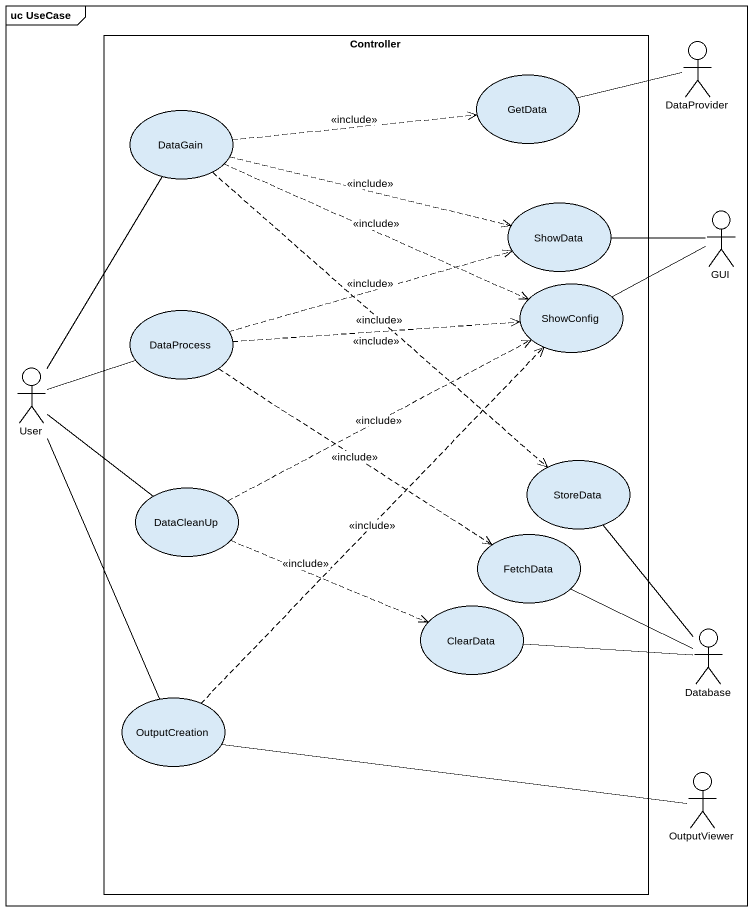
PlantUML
@startuml
mainframe uc UseCase
rectangle Controller {
  usecase GetData
  usecase DataGain
  usecase ShowData
  usecase DataProcess
  usecase ShowConfig
  usecase DataCleanUp
  usecase StoreData
  usecase FetchData
  usecase ClearData
  usecase OutputCreation
}
actor DataProvider
actor GUI
actor User
actor "Database" as Database_
actor OutputViewer
GetData -right- DataProvider
DataGain .right.> GetData : <<include>>
DataGain .right.> ShowData : <<include>>
DataGain .right.> ShowConfig : <<include>>
DataGain ..> StoreData : <<include>>
ShowData -right- GUI
DataProcess .right.> ShowData : <<include>>
DataProcess .right.> ShowConfig : <<include>>
DataProcess ..> FetchData : <<include>>
ShowConfig -right- GUI
User -up- DataGain
User -right- DataProcess
User -- DataCleanUp
User -- OutputCreation
DataCleanUp .right.> ShowConfig : <<include>>
DataCleanUp .right.> ClearData : <<include>>
StoreData -- Database_
FetchData -right- Database_
ClearData -right- Database_
OutputCreation .up.> ShowConfig : <<include>>
OutputViewer -left- OutputCreation
@enduml
